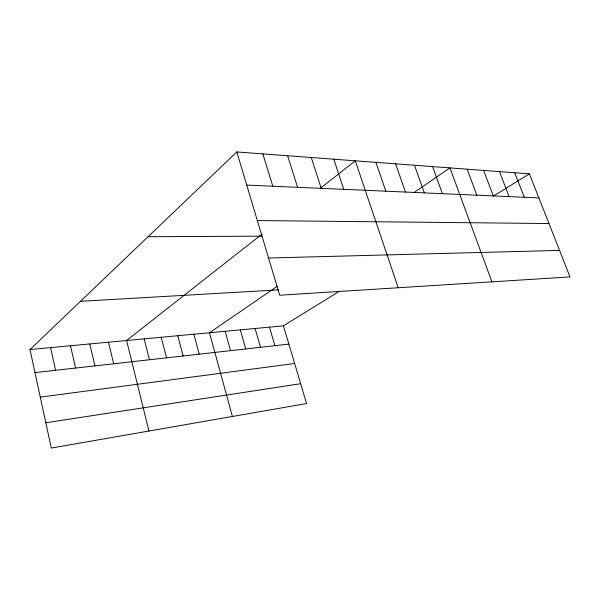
<?xml version="1.0" encoding="UTF-8"?>
<svg xmlns="http://www.w3.org/2000/svg" width="600" height="600" viewBox="0 0 600 600"><rect width="100%" height="100%" fill="white"/><g stroke="black" fill="none" stroke-linecap="round" stroke-linejoin="round"><path stroke-width="0.9" d="M339.577 291.142L283.44 325.837L306.562 403.553L51.293 448.058L30 349.545L236.812 151.942L529.41 173.843L570 276.915L279.69 295.23L236.812 151.942M262.23 233.947L126.6 340.515L148.958 431.025M320.22 188.385L355.312 160.815L398.183 287.752M277.44 286.17L209.49 332.752L232.41 416.482M414.067 192.502L449.955 167.895L491.918 281.843M493.567 195.99L529.41 173.843M45.825 422.768L300.653 383.7M40.282 397.125L294.645 363.487M34.987 372.608L288.877 344.115M30 349.545L283.44 325.837M80.483 301.312L278.692 289.868M268.553 258.007L559.56 250.395M148.095 236.708L262.087 236.16M257.347 220.56L548.977 223.538M246.728 185.078L538.89 197.917M514.732 172.74L524.28 197.272M499.493 171.6L509.092 196.605M483.638 170.415L493.305 195.907M467.138 169.178L476.857 195.188M432.585 166.597L442.403 193.673M414.48 165.24L424.342 192.877M395.603 163.83L405.502 192.053M375.9 162.352L385.83 191.19M333.788 159.203L343.755 189.337M311.25 157.515L321.218 188.347M287.625 155.745L297.593 187.312M262.845 153.892L272.79 186.218M269.468 327.142L274.897 345.69M255.105 328.493L260.528 347.303M240.33 329.873L245.745 348.96M225.135 331.29L230.535 350.663M193.868 334.215L199.23 354.18M177.788 335.722L183.127 355.987M161.227 337.275L166.545 357.847M144.172 338.865L149.453 359.767M108.472 342.21L113.677 363.78M89.782 343.957L94.942 365.88M70.492 345.757L75.6 368.055M50.573 347.625L55.627 370.298"/></g></svg>
